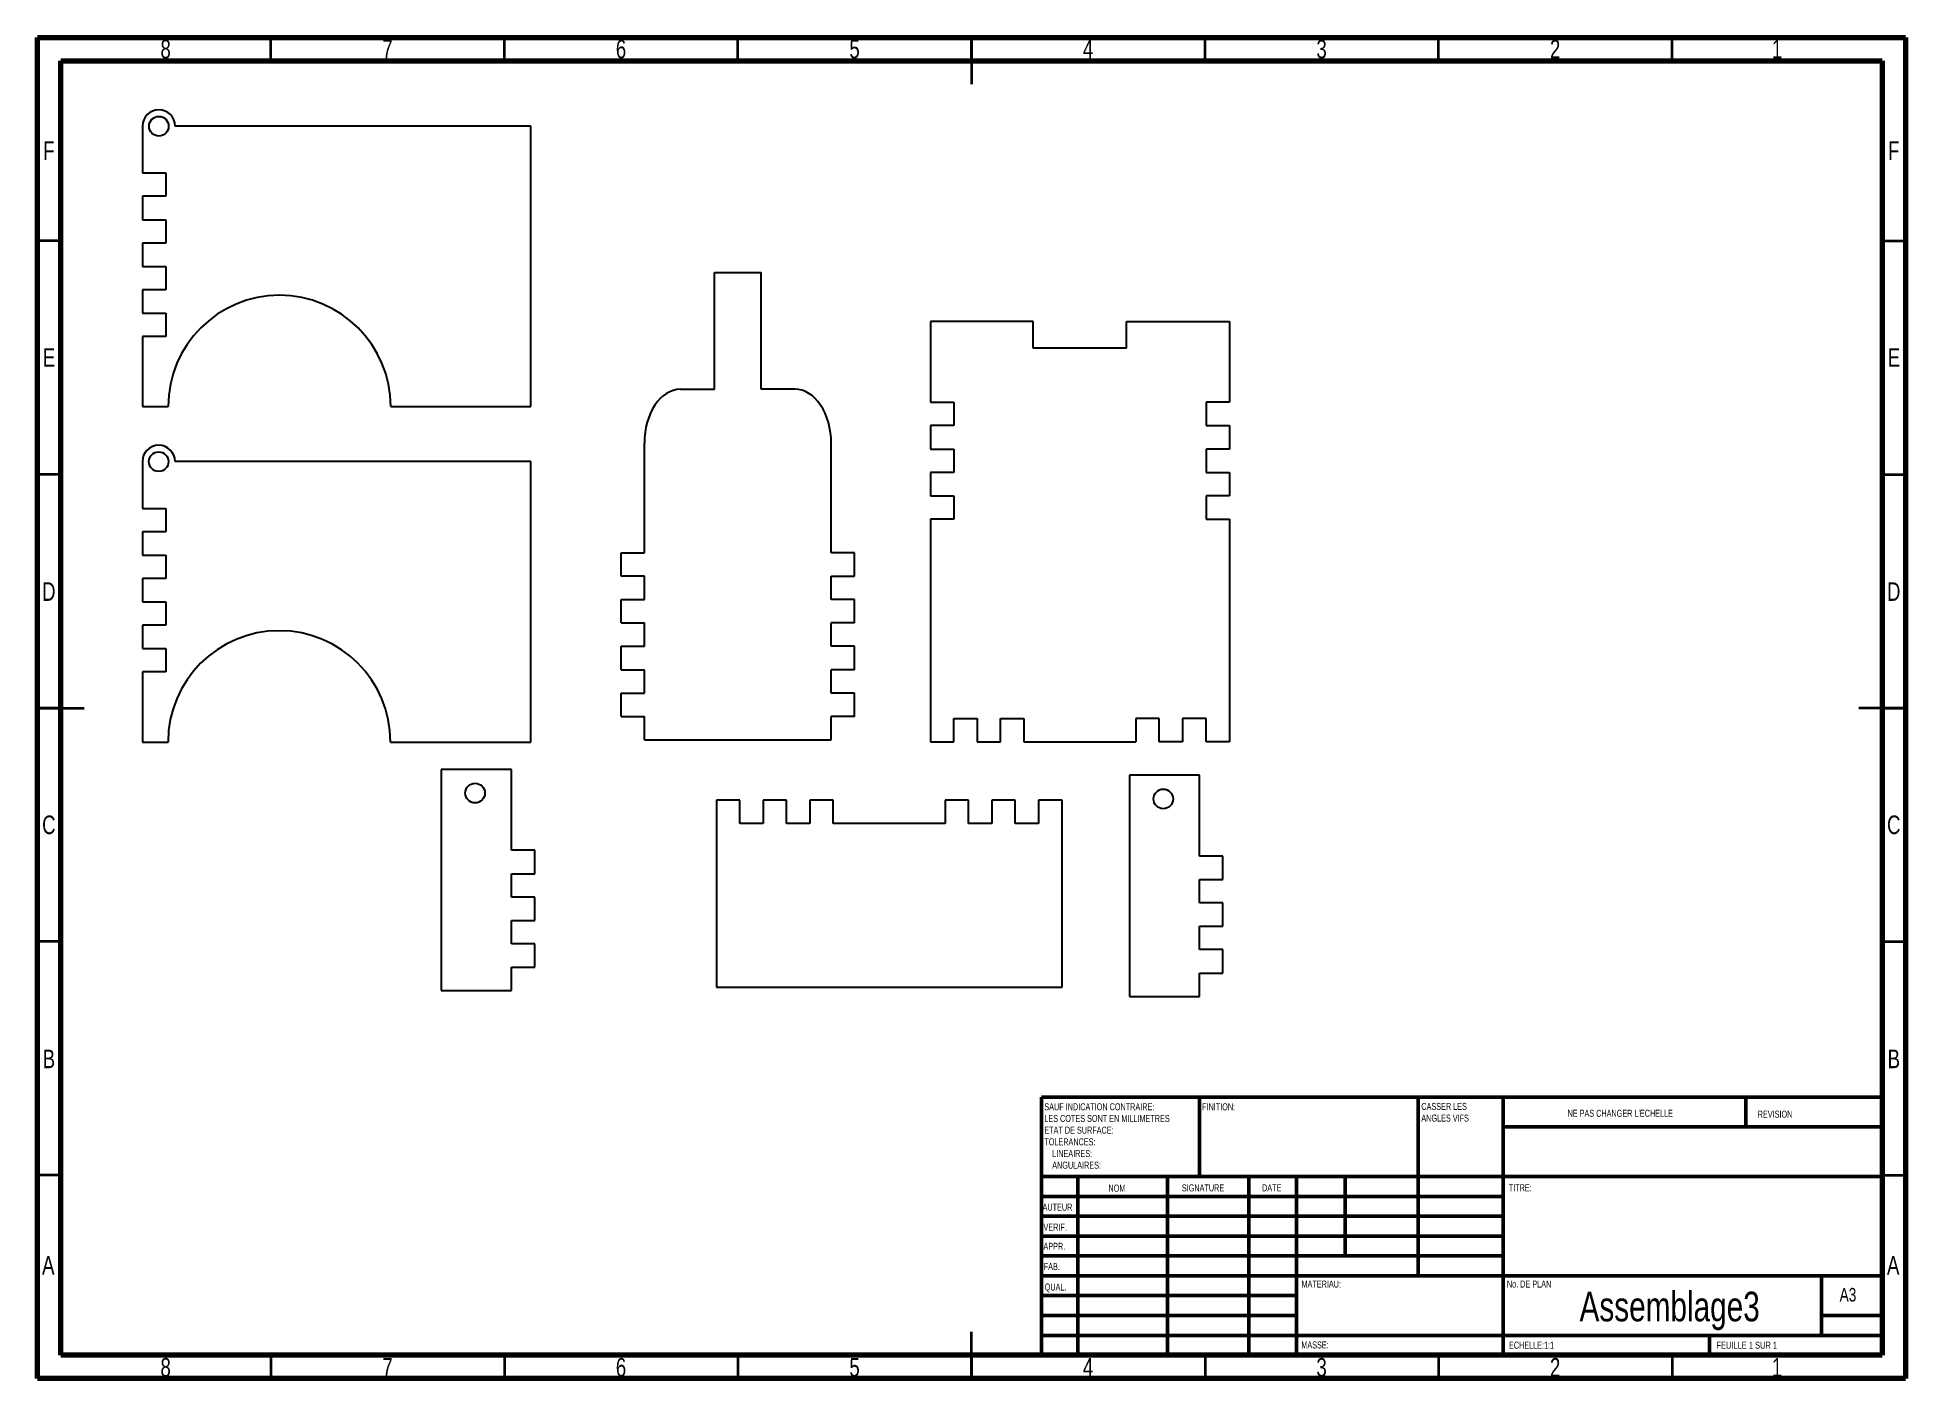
# Model space of a CAD drawing. Header units: millimetres. Extents: x 15 to 415, y 5 to 292.
import ezdxf

# ---------------------------------------------------------------- set-up
doc = ezdxf.new("R2010")
doc.units = ezdxf.units.MM
doc.styles.add('SLDTEXTSTYLE0', font='TXT', dxfattribs={"width": 0.75})
doc.styles.add('SLDTEXTSTYLE1', font='TXT', dxfattribs={"width": 0.7})

# ---------------------------------------------------------------- blocks, each defined once
blk = doc.blocks.new('SW_NOTE_0')
at = {"color": 0, "linetype": 'Continuous', "lineweight": 0, "char_height": 1.5, "attachment_point": 1, "style": 'SLDTEXTSTYLE0'}
for s, insert in [('SAUF INDICATION CONTRAIRE:', (0, 1.93)), ('LES COTES SONT EN MILLIMETRES', (0, -0.57)), ('ETAT DE SURFACE:', (0, -3.07)), ('TOLERANCES:', (0, -5.57)), ('ANGULAIRES:', (1.69, -10.57)), ('LINEAIRES:', (1.69, -8.07))]:
    blk.add_mtext(s, dxfattribs=dict(at, insert=insert))
blk = doc.blocks.new('SW_NOTE_1')
at = {"color": 0, "linetype": 'Continuous', "lineweight": 0, "char_height": 1.5, "attachment_point": 1, "style": 'SLDTEXTSTYLE0'}
for s, insert in [('CASSER LES', (0, 1.93)), ('ANGLES VIFS', (0, -0.57))]:
    blk.add_mtext(s, dxfattribs=dict(at, insert=insert))

msp = doc.modelspace()

# ---------------------------------------------------------------- linework, layer by layer
at = {"color": 7, "linetype": 'Continuous', "lineweight": 70}
for p, q in [((15, 5), (15, 292)), ((15, 292), (415, 292)), ((415, 292), (415, 5)), ((20, 10), (20, 287)), ((20, 287), (410, 287)), ((410, 287), (410, 10)), ((410, 10), (20, 10)), ((415, 5), (15, 5))]:
    msp.add_line(p, q, dxfattribs=at)
at = {"color": 7, "linetype": 'Continuous', "lineweight": 35}
for p, q in [((65, 287), (65, 292)), ((115, 287), (115, 292)), ((165, 287), (165, 292)), ((215, 292), (215, 282)), ((215, 287), (215, 292)), ((265, 287), (265, 292)), ((315, 287), (315, 292)), ((365, 287), (365, 292)), ((20, 248.5), (15, 248.5)), ((410, 248.5), (415, 248.5)), ((20, 198.5), (15, 198.5)), ((410, 198.5), (415, 198.5)), ((15, 148.5), (25, 148.5)), ((20, 148.5), (15, 148.5)), ((415, 148.5), (405, 148.5)), ((410, 148.5), (415, 148.5)), ((20, 98.5), (15, 98.5)), ((410, 98.5), (415, 98.5)), ((20, 48.5), (15, 48.5)), ((410, 48.5), (415, 48.5)), ((215, 5), (215, 15)), ((65, 10), (65, 5)), ((115, 10), (115, 5)), ((165, 10), (165, 5)), ((215, 10), (215, 5)), ((265, 10), (265, 5)), ((315, 10), (315, 5)), ((365, 10), (365, 5))]:
    msp.add_line(p, q, dxfattribs=at)
at = {"color": 7, "linetype": 'Continuous', "lineweight": 25}
for p, q in [((37.51, 272.99), (37.51, 262.99)), ((120.65, 272.99), (44.51, 272.99)), ((120.65, 212.99), (120.65, 272.99)), ((37.51, 262.99), (42.51, 262.99)), ((42.51, 262.99), (42.51, 257.99)), ((37.51, 257.99), (37.51, 252.99)), ((42.51, 257.99), (37.51, 257.99)), ((37.51, 252.99), (42.51, 252.99)), ((42.51, 252.99), (42.51, 247.99)), ((37.51, 247.99), (37.51, 242.99)), ((42.51, 247.99), (37.51, 247.99)), ((37.51, 242.99), (42.51, 242.99)), ((42.51, 242.99), (42.51, 237.99)), ((159.96, 241.7), (169.96, 241.7)), ((159.96, 216.7), (159.96, 241.7)), ((169.96, 216.7), (169.96, 241.7)), ((37.51, 237.99), (37.51, 232.99)), ((42.51, 237.99), (37.51, 237.99)), ((37.51, 232.99), (42.51, 232.99)), ((42.51, 232.99), (42.51, 227.99)), ((206.21, 231.23), (206.21, 213.92)), ((228.21, 231.23), (206.21, 231.23)), ((228.21, 225.48), (228.21, 231.23)), ((248.21, 225.48), (248.21, 231.23)), ((248.21, 231.23), (270.21, 231.23)), ((270.21, 231.23), (270.21, 213.92)), ((37.51, 227.99), (37.51, 212.99)), ((42.51, 227.99), (37.51, 227.99)), ((248.21, 225.48), (228.21, 225.48)), ((152.71, 216.7), (159.96, 216.7)), ((177.21, 216.7), (169.96, 216.7)), ((37.51, 212.99), (43.01, 212.99)), ((90.65, 212.99), (120.65, 212.99)), ((206.21, 213.92), (211.21, 213.92)), ((211.21, 213.92), (211.21, 208.92)), ((270.21, 213.92), (265.21, 213.92)), ((265.21, 213.92), (265.21, 208.92)), ((206.21, 208.92), (206.21, 203.92)), ((211.21, 208.92), (206.21, 208.92)), ((265.21, 208.92), (270.21, 208.92)), ((270.21, 208.92), (270.21, 203.92)), ((144.96, 181.7), (144.96, 205.15)), ((184.96, 181.7), (184.96, 205.15)), ((37.48, 201.22), (37.48, 191.22)), ((120.62, 201.22), (44.48, 201.22)), ((120.62, 141.22), (120.62, 201.22)), ((206.21, 203.92), (211.21, 203.92)), ((211.21, 203.92), (211.21, 198.92)), ((270.21, 203.92), (265.21, 203.92)), ((265.21, 203.92), (265.21, 198.92)), ((206.21, 198.92), (206.21, 193.92)), ((211.21, 198.92), (206.21, 198.92)), ((265.21, 198.92), (270.21, 198.92)), ((270.21, 198.92), (270.21, 193.92)), ((206.21, 193.92), (211.21, 193.92)), ((211.21, 193.92), (211.21, 188.92)), ((270.21, 193.92), (265.21, 193.92)), ((265.21, 193.92), (265.21, 188.92)), ((37.48, 191.22), (42.48, 191.22)), ((42.48, 191.22), (42.48, 186.22)), ((206.21, 188.92), (206.21, 141.23)), ((211.21, 188.92), (206.21, 188.92)), ((265.21, 188.92), (270.21, 188.92)), ((270.21, 188.92), (270.21, 141.23)), ((42.48, 186.22), (37.48, 186.22)), ((37.48, 186.22), (37.48, 181.22)), ((37.48, 181.22), (42.48, 181.22)), ((42.48, 181.22), (42.48, 176.22)), ((139.96, 181.7), (144.96, 181.7)), ((139.96, 176.7), (139.96, 181.7)), ((189.96, 181.7), (184.96, 181.7)), ((189.96, 176.7), (189.96, 181.7)), ((37.48, 176.22), (37.48, 171.22)), ((42.48, 176.22), (37.48, 176.22)), ((144.96, 176.7), (139.96, 176.7)), ((144.96, 171.7), (144.96, 176.7)), ((184.96, 176.7), (189.96, 176.7)), ((184.96, 171.7), (184.96, 176.7)), ((37.48, 171.22), (42.48, 171.22)), ((42.48, 171.22), (42.48, 166.22)), ((139.96, 166.7), (139.96, 171.7)), ((139.96, 171.7), (144.96, 171.7)), ((189.96, 171.7), (184.96, 171.7)), ((189.96, 166.7), (189.96, 171.7)), ((37.48, 166.22), (37.48, 161.22)), ((42.48, 166.22), (37.48, 166.22)), ((139.96, 166.7), (144.96, 166.7)), ((144.96, 161.7), (144.96, 166.7)), ((184.96, 161.7), (184.96, 166.7)), ((189.96, 166.7), (184.96, 166.7)), ((37.48, 161.22), (42.48, 161.22)), ((42.48, 161.22), (42.48, 156.22)), ((139.96, 156.7), (139.96, 161.7)), ((139.96, 161.7), (144.96, 161.7)), ((189.96, 161.7), (184.96, 161.7)), ((189.96, 156.7), (189.96, 161.7)), ((42.48, 156.22), (37.48, 156.22)), ((37.48, 156.22), (37.48, 141.22)), ((139.96, 156.7), (144.96, 156.7)), ((144.96, 151.7), (144.96, 156.7)), ((189.96, 156.7), (184.96, 156.7)), ((184.96, 151.7), (184.96, 156.7)), ((139.96, 146.7), (139.96, 151.7)), ((139.96, 151.7), (144.96, 151.7)), ((189.96, 151.7), (184.96, 151.7)), ((189.96, 146.7), (189.96, 151.7)), ((139.96, 146.7), (144.96, 146.7)), ((144.96, 141.7), (144.96, 146.7)), ((189.96, 146.7), (184.96, 146.7)), ((184.96, 141.7), (184.96, 146.7)), ((211.21, 146.23), (216.21, 146.23)), ((211.21, 141.23), (211.21, 146.23)), ((216.21, 146.23), (216.21, 141.23)), ((221.21, 146.23), (226.21, 146.23)), ((221.21, 141.23), (221.21, 146.23)), ((226.21, 146.23), (226.21, 141.23)), ((250.21, 146.23), (250.21, 141.23)), ((255.21, 146.23), (250.21, 146.23)), ((255.21, 141.23), (255.21, 146.23)), ((265.21, 146.23), (260.21, 146.23)), ((260.21, 146.23), (260.21, 141.23)), ((265.21, 141.23), (265.21, 146.23)), ((37.48, 141.22), (42.98, 141.22)), ((90.62, 141.22), (120.62, 141.22)), ((144.96, 141.7), (184.96, 141.7)), ((206.21, 141.23), (211.21, 141.23)), ((216.21, 141.23), (221.21, 141.23)), ((226.21, 141.23), (250.21, 141.23)), ((260.21, 141.23), (255.21, 141.23)), ((270.21, 141.23), (265.21, 141.23)), ((101.49, 135.36), (101.49, 88.05)), ((116.49, 135.36), (101.49, 135.36)), ((116.49, 118.05), (116.49, 135.36)), ((248.84, 134.1), (248.84, 86.79)), ((263.84, 134.1), (248.84, 134.1)), ((263.84, 116.79), (263.84, 134.1)), ((160.38, 128.76), (160.38, 88.76)), ((165.38, 128.76), (160.38, 128.76)), ((165.38, 123.76), (165.38, 128.76)), ((170.38, 128.76), (170.38, 123.76)), ((175.38, 128.76), (170.38, 128.76)), ((175.38, 123.76), (175.38, 128.76)), ((180.38, 128.76), (180.38, 123.76)), ((185.38, 128.76), (180.38, 128.76)), ((185.38, 123.76), (185.38, 128.76)), ((209.38, 128.76), (209.38, 123.76)), ((214.38, 128.76), (209.38, 128.76)), ((214.38, 123.76), (214.38, 128.76)), ((219.38, 128.76), (219.38, 123.76)), ((224.38, 128.76), (219.38, 128.76)), ((224.38, 123.76), (224.38, 128.76)), ((229.38, 128.76), (229.38, 123.76)), ((234.38, 128.76), (229.38, 128.76)), ((234.38, 88.76), (234.38, 128.76)), ((170.38, 123.76), (165.38, 123.76)), ((180.38, 123.76), (175.38, 123.76)), ((209.38, 123.76), (185.38, 123.76)), ((219.38, 123.76), (214.38, 123.76)), ((229.38, 123.76), (224.38, 123.76)), ((121.49, 118.05), (116.49, 118.05)), ((121.49, 113.05), (121.49, 118.05)), ((268.84, 116.79), (263.84, 116.79)), ((268.84, 111.79), (268.84, 116.79)), ((116.49, 113.05), (121.49, 113.05)), ((116.49, 108.05), (116.49, 113.05)), ((121.49, 108.05), (116.49, 108.05)), ((121.49, 103.05), (121.49, 108.05)), ((263.84, 111.79), (268.84, 111.79)), ((263.84, 106.79), (263.84, 111.79)), ((268.84, 106.79), (263.84, 106.79)), ((268.84, 101.79), (268.84, 106.79)), ((116.49, 103.05), (121.49, 103.05)), ((116.49, 98.05), (116.49, 103.05)), ((263.84, 101.79), (268.84, 101.79)), ((263.84, 96.79), (263.84, 101.79)), ((121.49, 98.05), (116.49, 98.05)), ((121.49, 93.05), (121.49, 98.05)), ((268.84, 96.79), (263.84, 96.79)), ((268.84, 91.79), (268.84, 96.79)), ((116.49, 93.05), (121.49, 93.05)), ((116.49, 88.05), (116.49, 93.05)), ((101.49, 88.05), (116.49, 88.05)), ((160.38, 88.76), (234.38, 88.76)), ((263.84, 91.79), (268.84, 91.79)), ((263.84, 86.79), (263.84, 91.79)), ((248.84, 86.79), (263.84, 86.79))]:
    msp.add_line(p, q, dxfattribs=at)
at = {"color": 7, "linetype": 'Continuous', "lineweight": 50}
for p, q in [((230, 65.25), (410, 65.25)), ((230, 65.25), (230, 10)), ((263.8, 48.25), (263.8, 65.25)), ((310.6, 65.25), (310.6, 27)), ((328.8, 65.25), (328.8, 10)), ((380.8, 58.88), (380.8, 65.25)), ((410, 58.88), (328.8, 58.88)), ((410, 48.25), (230, 48.25)), ((237.8, 48.25), (237.8, 10)), ((256.99, 48.25), (256.99, 10)), ((274.4, 48.25), (274.4, 10)), ((284.6, 10), (284.6, 48.25)), ((295, 31.25), (295, 48.25)), ((328.8, 44), (230, 44)), ((328.8, 39.75), (230, 39.75)), ((328.8, 35.5), (230, 35.5)), ((328.8, 31.25), (230, 31.25)), ((284.6, 27), (230, 27)), ((284.6, 27), (410, 27)), ((397, 14.25), (397, 27)), ((284.6, 22.75), (230, 22.75)), ((284.6, 18.5), (230, 18.5)), ((410, 18.5), (397, 18.5)), ((230, 14.25), (410, 14.25)), ((373, 10), (373, 14.25))]:
    msp.add_line(p, q, dxfattribs=at)
at = {"color": 7, "linetype": 'Continuous', "lineweight": 25}
for centre in [(41.01, 272.99), (40.98, 201.22), (108.72, 130.3), (256.06, 129.04)]:
    msp.add_circle(centre, 2.1, dxfattribs=at)
for centre, radius in [((41.01, 272.99), 3.5), ((66.83, 212.99), 23.82), ((40.98, 201.22), 3.5), ((66.8, 141.22), 23.82)]:
    msp.add_arc(centre, radius, 0, 180, dxfattribs=at)
for centre, start_param, end_param in [((152.71, 205.15), 3.141593, 4.712389), ((177.21, 205.15), 1.570796, 3.141593)]:
    msp.add_ellipse(centre, major_axis=(0, -11.55), ratio=0.671218, start_param=start_param, end_param=end_param, dxfattribs=at)

# ---------------------------------------------------------------- block references
at = {"color": 7, "linetype": 'Continuous', "lineweight": 0}
for name, p in [('SW_NOTE_1', (311.31, 62.07)), ('SW_NOTE_0', (230.59, 61.99))]:
    msp.add_blockref(name, p, dxfattribs=at)

# ---------------------------------------------------------------- texts
for s, insert, char_height, attachment_point, style in [('8', (42.46, 291.49), 3.97, 2, 'SLDTEXTSTYLE0'), ('7', (89.96, 291.49), 3.97, 2, 'SLDTEXTSTYLE0'), ('6', (139.96, 291.49), 3.97, 2, 'SLDTEXTSTYLE0'), ('5', (189.96, 291.49), 3.97, 2, 'SLDTEXTSTYLE0'), ('4', (239.96, 291.49), 3.97, 2, 'SLDTEXTSTYLE0'), ('3', (289.96, 291.49), 3.97, 2, 'SLDTEXTSTYLE0'), ('2', (339.96, 291.49), 3.97, 2, 'SLDTEXTSTYLE0'), ('1', (387.46, 291.49), 3.97, 2, 'SLDTEXTSTYLE0'), ('F', (17.46, 269.74), 3.97, 2, 'SLDTEXTSTYLE0'), ('F', (412.46, 269.74), 3.97, 2, 'SLDTEXTSTYLE0'), ('E', (17.51, 225.49), 3.97, 2, 'SLDTEXTSTYLE0'), ('E', (412.51, 225.49), 3.97, 2, 'SLDTEXTSTYLE0'), ('D', (17.45, 175.4), 3.97, 2, 'SLDTEXTSTYLE0'), ('D', (412.45, 175.4), 3.97, 2, 'SLDTEXTSTYLE0'), ('C', (17.46, 125.49), 3.97, 2, 'SLDTEXTSTYLE0'), ('C', (412.46, 125.49), 3.97, 2, 'SLDTEXTSTYLE0'), ('B', (17.47, 75.4), 3.97, 2, 'SLDTEXTSTYLE0'), ('B', (412.47, 75.4), 3.97, 2, 'SLDTEXTSTYLE0'), ('FINITION:', (264.37, 63.92), 1.5, 1, 'SLDTEXTSTYLE0'), ("NE PAS CHANGER L'ECHELLE", (342.61, 62.53), 1.5, 1, 'SLDTEXTSTYLE0'), ('REVISION', (383.33, 62.33), 1.5, 1, 'SLDTEXTSTYLE0'), ('NOM', (244.32, 46.5), 1.5, 1, 'SLDTEXTSTYLE0'), ('SIGNATURE', (260.03, 46.56), 1.5, 1, 'SLDTEXTSTYLE0'), ('DATE', (277.21, 46.58), 1.5, 1, 'SLDTEXTSTYLE0'), ('TITRE:', (330.03, 46.58), 1.5, 1, 'SLDTEXTSTYLE0'), ('AUTEUR', (230.21, 42.43), 1.5, 1, 'SLDTEXTSTYLE0'), ('VERIF.', (230.41, 38.15), 1.5, 1, 'SLDTEXTSTYLE0'), ('APPR.', (230.4, 34.06), 1.5, 1, 'SLDTEXTSTYLE0'), ('A', (17.34, 31.24), 3.97, 2, 'SLDTEXTSTYLE0'), ('FAB.', (230.46, 29.73), 1.5, 1, 'SLDTEXTSTYLE0'), ('A', (412.34, 31.24), 3.97, 2, 'SLDTEXTSTYLE0'), ('QUAL.', (230.67, 25.35), 1.5, 1, 'SLDTEXTSTYLE0'), ('MATERIAU:', (285.65, 25.99), 1.5, 1, 'SLDTEXTSTYLE0'), ('No. DE PLAN', (329.63, 25.99), 1.5, 1, 'SLDTEXTSTYLE0'), ('A3', (400.87, 24.41), 2.91, 1, 'SLDTEXTSTYLE0'), ('Assemblage3', (364.48, 23.61), 6.35, 2, 'SLDTEXTSTYLE0'), ('MASSE:', (285.62, 12.95), 1.499, 1, 'SLDTEXTSTYLE0'), ('ECHELLE:1:1', (330.07, 12.9), 1.5, 1, 'SLDTEXTSTYLE0'), ('FEUILLE 1 SUR 1', (374.48, 12.9), 1.5, 1, 'SLDTEXTSTYLE1'), ('8', (42.46, 9.4), 3.97, 2, 'SLDTEXTSTYLE0'), ('7', (89.96, 9.4), 3.97, 2, 'SLDTEXTSTYLE0'), ('6', (139.96, 9.4), 3.97, 2, 'SLDTEXTSTYLE0'), ('5', (189.96, 9.4), 3.97, 2, 'SLDTEXTSTYLE0'), ('4', (239.96, 9.4), 3.97, 2, 'SLDTEXTSTYLE0'), ('3', (289.96, 9.4), 3.97, 2, 'SLDTEXTSTYLE0'), ('2', (339.96, 9.4), 3.97, 2, 'SLDTEXTSTYLE0'), ('1', (387.46, 9.4), 3.97, 2, 'SLDTEXTSTYLE0')]:
    msp.add_mtext(s, dxfattribs=dict(at, insert=insert, char_height=char_height, attachment_point=attachment_point, style=style))

doc.saveas('drawing.dxf')
